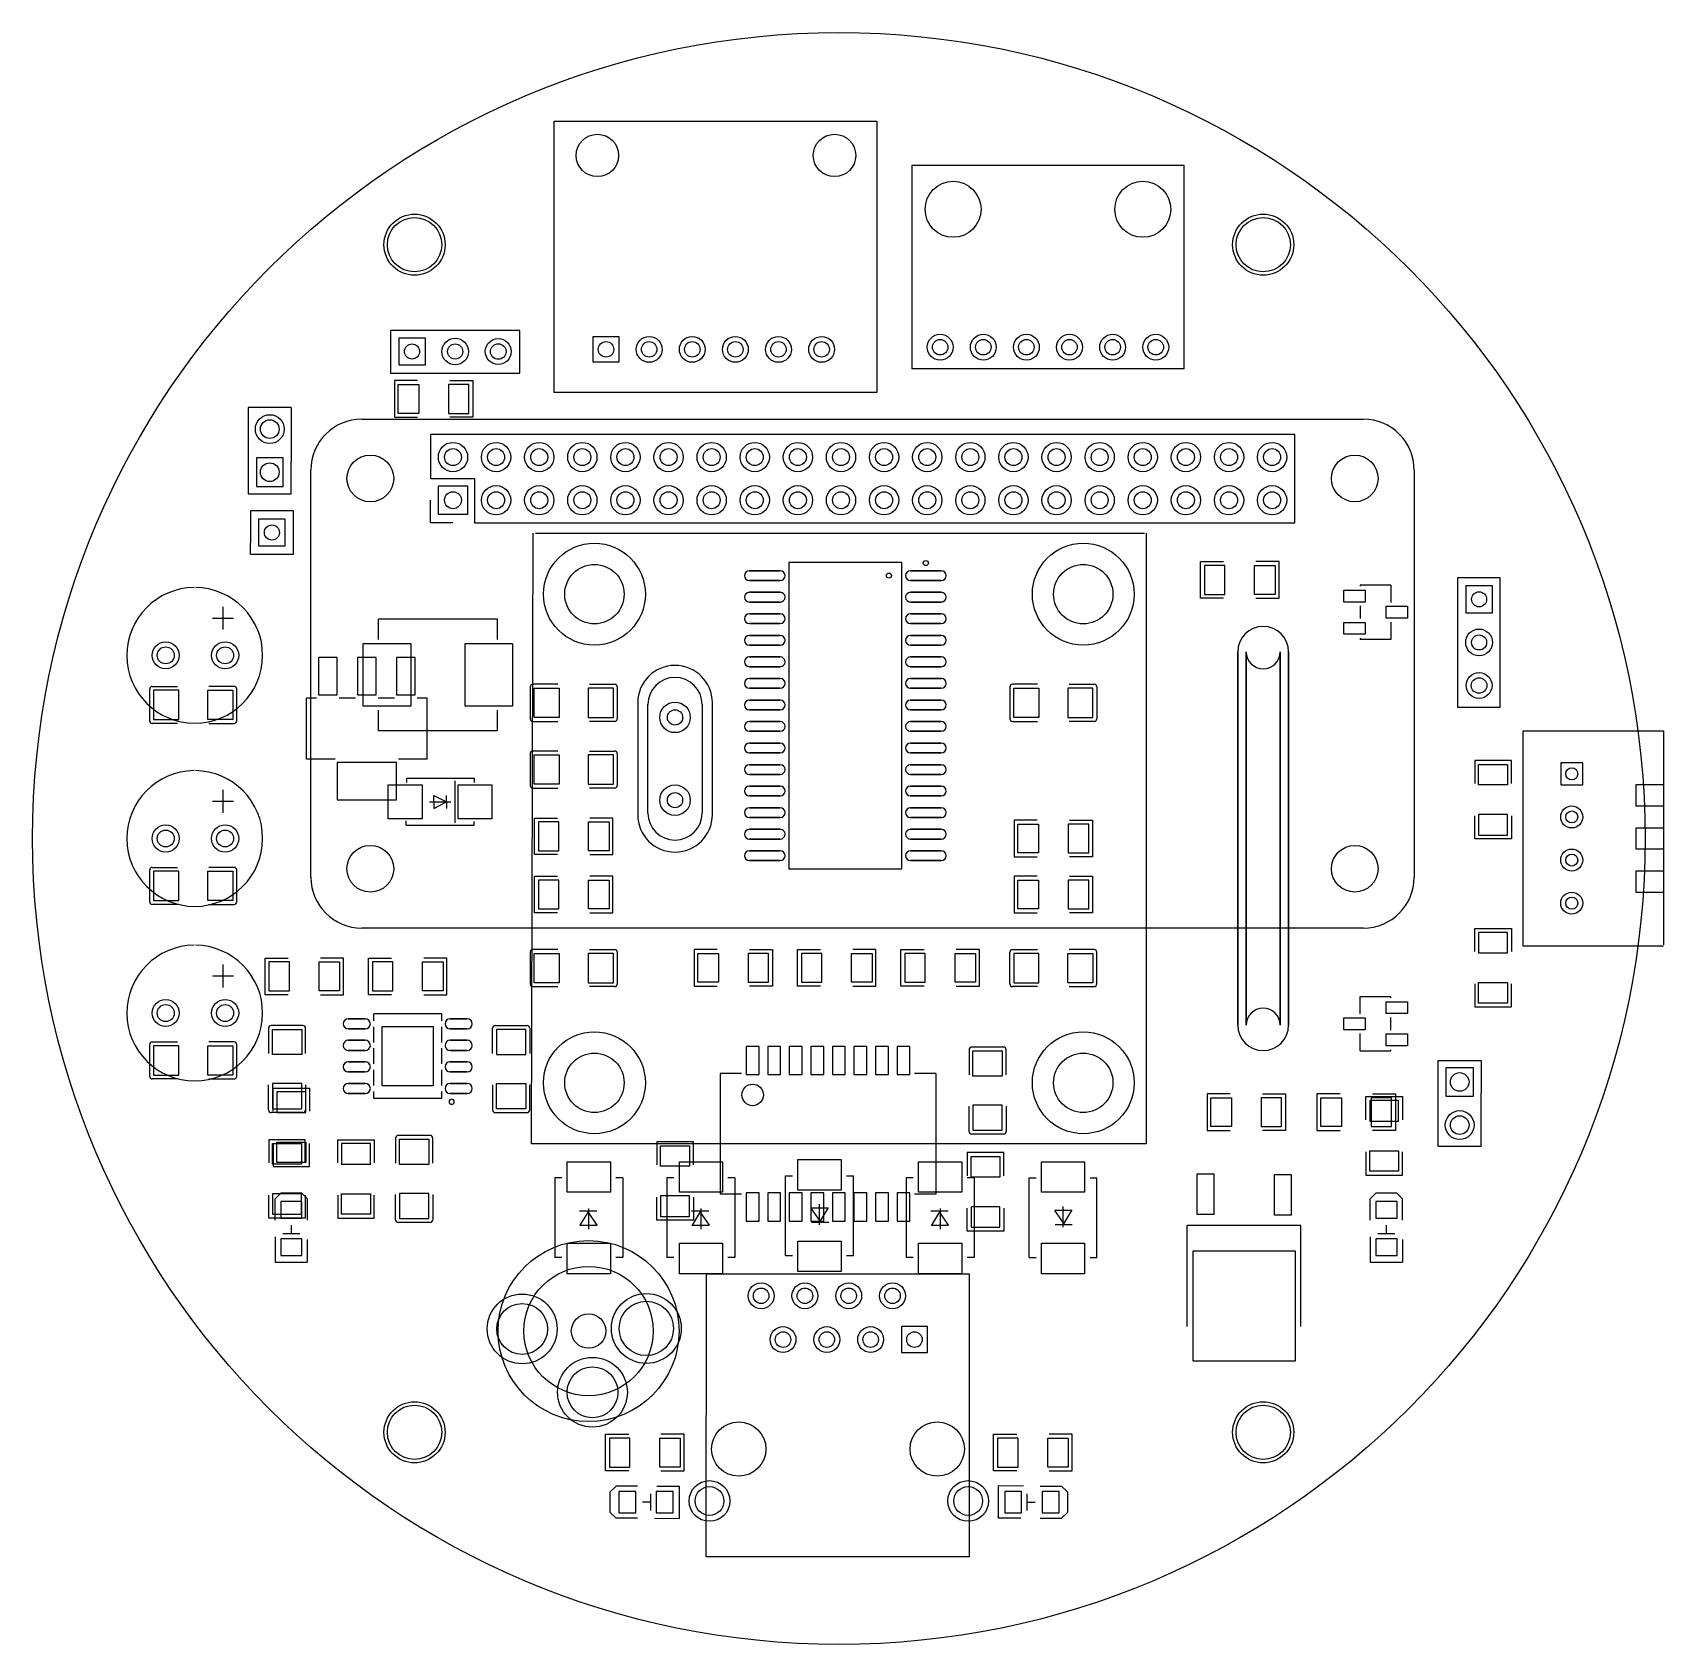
# Model space of a CAD drawing. Extents: x -1870 to 1912, y -1870 to 1870.
import ezdxf

# ---------------------------------------------------------------- set-up
doc = ezdxf.new("R2010")
doc.units = 9

msp = doc.modelspace()

# ---------------------------------------------------------------- linework, layer by layer
for points in [[(-660, 1035), (-660, 1664.92), (88.03, 1664.92), (88.03, 1035), (-660, 1035)], [(170, 1090), (170, 1562.44), (799.92, 1562.44), (799.92, 1090), (170, 1090)], [(-840, 1080), (-740, 1080), (-740, 1179), (-1040, 1179), (-1040, 1080), (-840, 1080)], [(-959, 1099), (-959, 1161), (-1021, 1161), (-1021, 1099)], [(-570, 1105), (-570, 1165), (-510, 1165), (-510, 1105)], [(-974.449, 1053.484), (-974.449, 986.516), (-1021.989, 986.516), (-1021.989, 1053.484)], [(-905.551, 1053.484), (-905.551, 986.516), (-858.011, 986.516), (-858.011, 1053.484)], [(-947.43, 937.39), (-947.43, 834.99), (-845.03, 834.99), (-845.03, 732.59), (1057.37, 732.59), (1057.37, 937.39), (-947.43, 937.39)], [(-1289, 816.536), (-1289, 883.465), (-1351, 883.465), (-1351, 816.536)], [(-928.53, 751.49), (-928.53, 818.49), (-861.53, 818.49), (-861.53, 751.49)], [(-1346, 741), (-1346, 679), (-1284, 679), (-1284, 741)], [(-136.061, 621.299), (-207.479, 621.299)], [(145.764, 640.362), (-115.764, 640.362), (-115.764, -70.362), (145.764, -70.362), (145.764, 640.362)], [(237.479, 621.299), (166.061, 621.299)], [(895.551, 566.516), (895.551, 633.484), (848.011, 633.484), (848.011, 566.516)], [(964.449, 566.516), (964.449, 633.484), (1011.989, 633.484), (1011.989, 566.516)], [(-136.061, 598.701), (-207.479, 598.701)], [(-136.061, 571.299), (-207.479, 571.299)], [(237.479, 598.701), (166.061, 598.701)], [(237.479, 571.299), (166.061, 571.299)], [(1171.194, 548.62), (1171.194, 576.18), (1220.406, 576.18), (1220.406, 548.62)], [(1435, 405), (1435, 305), (1534, 305), (1534, 605), (1435, 605), (1435, 405)], [(1454, 524), (1516, 524), (1516, 586), (1454, 586)], [(-136.061, 548.701), (-207.479, 548.701)], [(237.479, 548.701), (166.061, 548.701)], [(1269.594, 511.22), (1269.594, 538.78), (1318.806, 538.78), (1318.806, 511.22)], [(-136.061, 521.299), (-207.479, 521.299)], [(-136.061, 498.701), (-207.479, 498.701)], [(237.479, 521.299), (166.061, 521.299)], [(237.479, 498.701), (166.061, 498.701)], [(1171.194, 473.82), (1171.194, 501.38), (1220.406, 501.38), (1220.406, 473.82)], [(-136.061, 471.299), (-207.479, 471.299)], [(237.479, 471.299), (166.061, 471.299)], [(-1207.205, 333.693), (-1163.898, 333.693), (-1163.898, 420.307), (-1207.205, 420.307)], [(-1116.654, 333.693), (-1073.346, 333.693), (-1073.346, 420.307), (-1116.654, 420.307)], [(-1103.228, 452.835), (-992.992, 452.835), (-992.992, 307.165), (-1103.228, 307.165)], [(-1026.102, 333.693), (-982.795, 333.693), (-982.795, 420.307), (-1026.102, 420.307)], [(-867.008, 452.835), (-756.772, 452.835), (-756.772, 307.165), (-867.008, 307.165)], [(-136.061, 448.701), (-207.479, 448.701)], [(-136.061, 421.299), (-207.479, 421.299)], [(237.479, 448.701), (166.061, 448.701)], [(237.479, 421.299), (166.061, 421.299)], [(925.195, -433.071), (925.195, 433.071)], [(944.882, 433.071), (944.882, -433.071)], [(1023.622, 433.071), (1023.622, -433.071)], [(1043.305, -433.071), (1043.305, 433.071)], [(-136.061, 398.701), (-207.479, 398.701)], [(237.479, 398.701), (166.061, 398.701)], [(-1530.965, 275.984), (-1530.965, 344.016), (-1589.429, 344.016), (-1589.429, 275.984)], [(-1464.035, 275.984), (-1464.035, 344.016), (-1405.571, 344.016), (-1405.571, 275.984)], [(-648.465, 348.83), (-648.465, 280.798), (-706.929, 280.798), (-706.929, 348.83)], [(-581.535, 348.83), (-581.535, 280.798), (-523.071, 280.798), (-523.071, 348.83)], [(-136.061, 371.299), (-207.479, 371.299)], [(-136.061, 348.701), (-207.479, 348.701)], [(237.479, 371.299), (166.061, 371.299)], [(237.479, 348.701), (166.061, 348.701)], [(464.035, 348.833), (464.035, 280.801), (405.571, 280.801), (405.571, 348.833)], [(530.965, 348.833), (530.965, 280.801), (589.429, 280.801), (589.429, 348.833)], [(-136.061, 321.299), (-207.479, 321.299)], [(237.479, 321.299), (166.061, 321.299)], [(-136.061, 298.701), (-207.479, 298.701)], [(-136.061, 271.299), (-207.479, 271.299)], [(237.479, 298.701), (166.061, 298.701)], [(237.479, 271.299), (166.061, 271.299)], [(-136.061, 248.701), (-207.479, 248.701)], [(237.479, 248.701), (166.061, 248.701)], [(-648.464, 194.016), (-648.464, 125.984), (-706.928, 125.984), (-706.928, 194.016)], [(-581.534, 194.016), (-581.534, 125.984), (-523.07, 125.984), (-523.07, 194.016)], [(-136.061, 221.299), (-207.479, 221.299)], [(-136.061, 198.701), (-207.479, 198.701)], [(237.479, 221.299), (166.061, 221.299)], [(237.479, 198.701), (166.061, 198.701)], [(-1163.898, 89.693), (-1026.102, 89.693), (-1026.102, 176.307), (-1163.898, 176.307)], [(-136.061, 171.299), (-207.479, 171.299)], [(237.479, 171.299), (166.061, 171.299)], [(1550.984, 124.449), (1484.016, 124.449), (1484.016, 171.989), (1550.984, 171.989)], [(1725.5, 124.5), (1725.5, 175.5), (1674.5, 175.5), (1674.5, 124.5)], [(-1045.37, 124.37), (-966.63, 124.37), (-966.63, 45.63), (-1045.37, 45.63)], [(-883.37, 124.37), (-804.63, 124.37), (-804.63, 45.63), (-883.37, 45.63)], [(-136.061, 148.701), (-207.479, 148.701)], [(-136.061, 121.299), (-207.479, 121.299)], [(237.479, 148.701), (166.061, 148.701)], [(237.479, 121.299), (166.061, 121.299)], [(-136.061, 98.701), (-207.479, 98.701)], [(237.479, 98.701), (166.061, 98.701)], [(-649.447, -28.484), (-649.447, 38.484), (-696.987, 38.484), (-696.987, -28.484)], [(-580.549, -28.484), (-580.549, 38.484), (-533.009, 38.484), (-533.009, -28.484)], [(-136.061, 71.299), (-207.479, 71.299)], [(-136.061, 48.701), (-207.479, 48.701)], [(237.479, 71.299), (166.061, 71.299)], [(237.479, 48.701), (166.061, 48.701)], [(1550.984, 55.551), (1484.016, 55.551), (1484.016, 8.011), (1550.984, 8.011)], [(-136.061, 21.299), (-207.479, 21.299)], [(237.479, 21.299), (166.061, 21.299)], [(463.051, 33.484), (463.051, -33.484), (415.511, -33.484), (415.511, 33.484)], [(531.949, 33.484), (531.949, -33.484), (579.489, -33.484), (579.489, 33.484)], [(-136.061, -1.299), (-207.479, -1.299)], [(-136.061, -28.701), (-207.479, -28.701)], [(237.479, -1.299), (166.061, -1.299)], [(237.479, -28.701), (166.061, -28.701)], [(-136.061, -51.299), (-207.479, -51.299)], [(237.479, -51.299), (166.061, -51.299)], [(-1530.967, -144.016), (-1530.967, -75.984), (-1589.431, -75.984), (-1589.431, -144.016)], [(-1464.037, -144.016), (-1464.037, -75.984), (-1405.573, -75.984), (-1405.573, -144.016)], [(-649.447, -163.484), (-649.447, -96.516), (-696.987, -96.516), (-696.987, -163.484)], [(-580.549, -163.484), (-580.549, -96.516), (-533.009, -96.516), (-533.009, -163.484)], [(463.051, -96.516), (463.051, -163.484), (415.511, -163.484), (415.511, -96.516)], [(531.949, -96.516), (531.949, -163.484), (579.489, -163.484), (579.489, -96.516)], [(1484.016, -265.551), (1550.984, -265.551), (1550.984, -218.011), (1484.016, -218.011)], [(-1274.449, -353.484), (-1274.449, -286.516), (-1321.989, -286.516), (-1321.989, -353.484)], [(-1205.551, -353.484), (-1205.551, -286.516), (-1158.011, -286.516), (-1158.011, -353.484)], [(-1034.449, -353.484), (-1034.449, -286.516), (-1081.989, -286.516), (-1081.989, -353.484)], [(-965.551, -353.484), (-965.551, -286.516), (-918.011, -286.516), (-918.011, -353.484)], [(-648.464, -266.516), (-648.464, -334.548), (-706.928, -334.548), (-706.928, -266.516)], [(-581.534, -266.516), (-581.534, -334.548), (-523.07, -334.548), (-523.07, -266.516)], [(-279.449, -266.516), (-279.449, -333.484), (-326.989, -333.484), (-326.989, -266.516)], [(-210.551, -266.516), (-210.551, -333.484), (-163.011, -333.484), (-163.011, -266.516)], [(-39.449, -333.484), (-39.449, -266.516), (-86.989, -266.516), (-86.989, -333.484)], [(29.449, -333.484), (29.449, -266.516), (76.989, -266.516), (76.989, -333.484)], [(200.551, -333.484), (200.551, -266.516), (153.011, -266.516), (153.011, -333.484)], [(269.449, -333.484), (269.449, -266.516), (316.989, -266.516), (316.989, -333.484)], [(464.035, -334.548), (464.035, -266.516), (405.571, -266.516), (405.571, -334.548)], [(530.965, -334.548), (530.965, -266.516), (589.429, -266.516), (589.429, -334.548)], [(1484.016, -334.449), (1550.984, -334.449), (1550.984, -381.989), (1484.016, -381.989)], [(1318.806, -378.82), (1318.806, -406.38), (1269.594, -406.38), (1269.594, -378.82)], [(-1245.984, -501.533), (-1314.016, -501.533), (-1314.016, -443.069), (-1245.984, -443.069)], [(-1137.795, -418.189), (-1098.425, -418.189)], [(-1137.795, -441.811), (-1098.425, -441.811)], [(-940.945, -436.105), (-940.945, -573.895), (-1059.055, -573.895), (-1059.055, -436.105)], [(-901.575, -418.189), (-862.205, -418.189)], [(-901.575, -441.811), (-862.205, -441.811)], [(-794.016, -501.533), (-725.984, -501.533), (-725.984, -443.069), (-794.016, -443.069)], [(1220.406, -416.22), (1220.406, -443.78), (1171.194, -443.78), (1171.194, -416.22)], [(1318.806, -453.62), (1318.806, -481.18), (1269.594, -481.18), (1269.594, -453.62)], [(-1530.965, -549.016), (-1530.965, -480.984), (-1589.429, -480.984), (-1589.429, -549.016)], [(-1464.035, -549.016), (-1464.035, -480.984), (-1405.571, -480.984), (-1405.571, -549.016)], [(-1137.795, -468.189), (-1098.425, -468.189)], [(-901.575, -468.189), (-862.205, -468.189)], [(-185.04, -482.32), (-214.96, -482.32), (-214.96, -547.68), (-185.04, -547.68)], [(-135.04, -482.32), (-164.96, -482.32), (-164.96, -547.68), (-135.04, -547.68)], [(-85.04, -482.32), (-114.96, -482.32), (-114.96, -547.68), (-85.04, -547.68)], [(-35.04, -482.32), (-64.96, -482.32), (-64.96, -547.68), (-35.04, -547.68)], [(14.96, -482.32), (-14.96, -482.32), (-14.96, -547.68), (14.96, -547.68)], [(64.96, -482.32), (35.04, -482.32), (35.04, -547.68), (64.96, -547.68)], [(114.96, -482.32), (85.04, -482.32), (85.04, -547.68), (114.96, -547.68)], [(164.96, -482.32), (135.04, -482.32), (135.04, -547.68), (164.96, -547.68)], [(-1137.795, -491.811), (-1098.425, -491.811)], [(-1137.795, -518.189), (-1098.425, -518.189)], [(-901.575, -491.811), (-862.205, -491.811)], [(-901.575, -518.189), (-862.205, -518.189)], [(379.016, -551.535), (310.984, -551.535), (310.984, -493.071), (379.016, -493.071)], [(-1137.795, -541.811), (-1098.425, -541.811)], [(-901.575, -541.811), (-862.205, -541.811)], [(1471, -531.536), (1471, -598.465), (1409, -598.465), (1409, -531.536)], [(-1245.984, -568.463), (-1314.016, -568.463), (-1314.016, -626.927), (-1245.984, -626.927)], [(-1303.484, -635.551), (-1236.516, -635.551), (-1236.516, -588.011), (-1303.484, -588.011)], [(-1137.795, -568.189), (-1098.425, -568.189)], [(-1137.795, -591.811), (-1098.425, -591.811)], [(-901.575, -568.189), (-862.205, -568.189)], [(-901.575, -591.811), (-862.205, -591.811)], [(-794.016, -568.463), (-725.984, -568.463), (-725.984, -626.927), (-794.016, -626.927)], [(910.551, -601.516), (910.551, -668.484), (863.011, -668.484), (863.011, -601.516)], [(979.449, -601.516), (979.449, -668.484), (1026.989, -668.484), (1026.989, -601.516)], [(1165.551, -601.516), (1165.551, -668.484), (1118.011, -668.484), (1118.011, -601.516)], [(1234.449, -601.516), (1234.449, -668.484), (1281.989, -668.484), (1281.989, -601.516)], [(379.016, -618.465), (310.984, -618.465), (310.984, -676.929), (379.016, -676.929)], [(1231.516, -655.551), (1298.484, -655.551), (1298.484, -608.011), (1231.516, -608.011)], [(-1246.516, -755.551), (-1313.484, -755.551), (-1313.484, -708.011), (-1246.516, -708.011)], [(-1303.484, -704.449), (-1236.516, -704.449), (-1236.516, -751.989), (-1303.484, -751.989)], [(-1153.484, -755.551), (-1086.516, -755.551), (-1086.516, -708.011), (-1153.484, -708.011)], [(-950.984, -756.535), (-1019.016, -756.535), (-1019.016, -698.071), (-950.984, -698.071)], [(-346.516, -760.551), (-413.484, -760.551), (-413.484, -713.011), (-346.516, -713.011)], [(-530, -750.079), (-530, -820.945), (-630, -820.945), (-630, -750.079)], [(-270, -750.079), (-270, -820.945), (-370, -820.945), (-370, -750.079)], [(-95, -815.945), (-95, -745.079), (5, -745.079), (5, -815.945)], [(285, -750.079), (285, -820.945), (185, -820.945), (185, -750.079)], [(373.484, -785.551), (306.516, -785.551), (306.516, -738.011), (373.484, -738.011)], [(470, -820.945), (470, -750.079), (570, -750.079), (570, -820.945)], [(1231.516, -724.449), (1298.484, -724.449), (1298.484, -771.989), (1231.516, -771.989)], [(869.792, -777.979), (869.792, -872.821), (831.248, -872.821), (831.248, -777.979)], [(1048.752, -779.579), (1048.752, -874.421), (1010.208, -874.421), (1010.208, -779.579)], [(-1246.516, -824.449), (-1313.484, -824.449), (-1313.484, -871.989), (-1246.516, -871.989)], [(-1153.484, -824.449), (-1086.516, -824.449), (-1086.516, -871.989), (-1153.484, -871.989)], [(-950.984, -823.465), (-1019.016, -823.465), (-1019.016, -881.929), (-950.984, -881.929)], [(-346.516, -829.449), (-413.484, -829.449), (-413.484, -876.989), (-346.516, -876.989)], [(-185.04, -822.32), (-214.96, -822.32), (-214.96, -887.68), (-185.04, -887.68)], [(-135.04, -822.32), (-164.96, -822.32), (-164.96, -887.68), (-135.04, -887.68)], [(-85.04, -822.32), (-114.96, -822.32), (-114.96, -887.68), (-85.04, -887.68)], [(-35.04, -822.32), (-64.96, -822.32), (-64.96, -887.68), (-35.04, -887.68)], [(14.96, -822.32), (-14.96, -822.32), (-14.96, -887.68), (14.96, -887.68)], [(64.96, -822.32), (35.04, -822.32), (35.04, -887.68), (64.96, -887.68)], [(114.96, -822.32), (85.04, -822.32), (85.04, -887.68), (114.96, -887.68)], [(164.96, -822.32), (135.04, -822.32), (135.04, -887.68), (164.96, -887.68)], [(-1245.366, -881.377), (-1245.366, -842.007), (-1294.578, -842.007), (-1294.578, -881.377)], [(373.484, -854.449), (306.516, -854.449), (306.516, -901.989), (373.484, -901.989)], [(1294.634, -881.377), (1294.634, -842.007), (1245.422, -842.007), (1245.422, -881.377)], [(-1245.366, -967.997), (-1245.366, -928.627), (-1294.578, -928.627), (-1294.578, -967.997)], [(-530, -939.055), (-530, -1009.921), (-630, -1009.921), (-630, -939.055)], [(-270, -939.055), (-270, -1009.921), (-370, -1009.921), (-370, -939.055)], [(-95, -1004.921), (-95, -934.055), (5, -934.055), (5, -1004.921)], [(285, -939.055), (285, -1009.921), (185, -1009.921), (185, -939.055)], [(470, -1009.921), (470, -939.055), (570, -939.055), (570, -1009.921)], [(1294.634, -967.997), (1294.634, -928.627), (1245.422, -928.627), (1245.422, -967.997)], [(1058.11, -956.647), (1058.11, -1212.553), (821.89, -1212.553), (821.89, -956.647)], [(205.3, -1132.763), (145.3, -1132.763), (145.3, -1192.763), (205.3, -1192.763)], [(-484.449, -1458.484), (-484.449, -1391.516), (-531.989, -1391.516), (-531.989, -1458.484)], [(-415.551, -1458.484), (-415.551, -1391.516), (-368.011, -1391.516), (-368.011, -1458.484)], [(415.551, -1458.484), (415.551, -1391.516), (368.011, -1391.516), (368.011, -1458.484)], [(484.449, -1458.484), (484.449, -1391.516), (531.989, -1391.516), (531.989, -1458.484)], [(-471.295, -1515.402), (-510.665, -1515.402), (-510.665, -1564.614), (-471.295, -1564.614)], [(-384.675, -1515.402), (-424.045, -1515.402), (-424.045, -1564.614), (-384.675, -1564.614)], [(384.639, -1564.606), (424.009, -1564.606), (424.009, -1515.394), (384.639, -1515.394)], [(471.259, -1564.606), (510.629, -1564.606), (510.629, -1515.394), (471.259, -1515.394)]]:
    msp.add_lwpolyline(points, close=True)
for points in [[(-977.449, 1062.484), (-1030.989, 1062.484), (-1030.989, 977.516), (-977.449, 977.516)], [(-902.551, 1062.484), (-849.011, 1062.484), (-849.011, 977.516), (-902.551, 977.516)], [(-1270, 1000), (-1370, 1000), (-1370, 800), (-1270, 800), (-1270, 875)], [(-1270, 1000), (-1270, 875)], [(-1106.43, 973.19), (1216.37, 973.19)], [(-1224.53, -89.81), (-1224.53, 855.09)], [(1334.57, 855.09), (1334.57, -89.81)], [(-1365, 660), (-1265, 660), (-1265, 760), (-1365, 760), (-1365, 685)], [(-895.03, 732.59), (-947.43, 732.59), (-947.43, 784.99)], [(-1365, 660), (-1365, 685)], [(712.56, 708.7), (712.56, -708.624), (-712.638, -708.624), (-708.7, 708.7)], [(-703.7, 708.7), (708.623, 708.7)], [(892.551, 557.516), (839.011, 557.516), (839.011, 642.484), (892.551, 642.484)], [(967.449, 557.516), (1020.989, 557.516), (1020.989, 642.484), (967.449, 642.484)], [(1209.567, 587.991), (1209.567, 585.281)], [(1280.434, 587.991), (1209.567, 587.991)], [(1280.434, 587.991), (1280.434, 547.881)], [(-1428.13, 484.614), (-1428.13, 537.614)], [(1209.567, 539.519), (1209.567, 510.481)], [(-1453.13, 511.614), (-1404.13, 511.614)], [(-1067.795, 461.935), (-1067.795, 509.921), (-792.992, 509.921), (-792.205, 509.134)], [(-792.205, 509.921), (-792.205, 461.935)], [(1280.434, 502.119), (1280.434, 462.007)], [(1209.567, 464.719), (1209.567, 462.007)], [(1280.434, 462.007), (1209.567, 462.007)], [(-1598.429, 272.984), (-1598.429, 347.016)], [(-1592.429, 353.016), (-1533.965, 353.016)], [(-1402.571, 353.016), (-1461.035, 353.016)], [(-1396.571, 272.984), (-1396.571, 347.016)], [(-715.929, 351.83), (-715.929, 277.798)], [(-651.465, 357.83), (-709.929, 357.83)], [(-578.535, 357.83), (-520.071, 357.83)], [(-514.071, 351.83), (-514.071, 277.798)], [(396.571, 351.833), (396.571, 277.801)], [(461.035, 357.833), (402.571, 357.833)], [(533.965, 357.833), (592.429, 357.833)], [(598.429, 351.833), (598.429, 277.801)], [(-1234.763, 184.133), (-1234.763, 325.866)], [(-1211.748, 325.866), (-1234.763, 325.866)], [(-1121.197, 325.866), (-1159.355, 325.866)], [(-1030.645, 325.866), (-1068.803, 325.866)], [(-955.237, 325.866), (-978.252, 325.866)], [(-955.237, 184.133), (-955.237, 325.866)], [(-466.614, 314.92), (-466.614, 55.079)], [(-442.993, 59.017), (-442.993, 310.984)], [(-317.007, 310.984), (-317.007, 59.017)], [(-293.386, 55.079), (-293.386, 314.92)], [(-1533.965, 266.984), (-1592.429, 266.984)], [(-1461.035, 266.984), (-1402.571, 266.984)], [(-792.205, 298.065), (-792.205, 250.079), (-1067.401, 250.079), (-1067.795, 250.079), (-1067.795, 298.065)], [(-709.929, 271.798), (-651.465, 271.798)], [(-520.071, 271.798), (-578.535, 271.798)], [(402.571, 271.801), (461.035, 271.801)], [(592.429, 271.801), (533.965, 271.801)], [(1912.5, -250), (1587.5, -250), (1587.5, 250), (1912.5, 250)], [(1912.5, 250), (1912.5, -246.8)], [(-715.928, 197.016), (-715.928, 122.984)], [(-651.464, 203.016), (-709.928, 203.016)], [(-578.534, 203.016), (-520.07, 203.016)], [(-514.07, 197.016), (-514.07, 122.984)], [(-1168.443, 184.133), (-1234.763, 184.133)], [(-955.237, 184.133), (-1021.557, 184.133)], [(1559.984, 127.449), (1559.984, 180.989), (1475.016, 180.989), (1475.016, 127.449)], [(-1002.4, 140), (-845, 140)], [(-1002, 130.17), (-1002, 140)], [(-891, 134), (-891, 36)], [(-845, 130.17), (-845, 140)], [(-709.928, 116.984), (-651.464, 116.984)], [(-520.07, 116.984), (-578.534, 116.984)], [(1912.5, 75), (1849.7, 75), (1849.7, 125), (1912.5, 125)], [(-1453.13, 86.614), (-1404.13, 86.614)], [(-1428.13, 59.614), (-1428.13, 112.614)], [(-949.7, 85), (-899.7, 85)], [(-939.7, 100), (-909.7, 85)], [(-939.7, 85), (-939.7, 100)], [(-939.7, 70), (-909.7, 85)], [(-939.7, 85), (-939.7, 70)], [(-909.7, 85), (-909.7, 100)], [(-909.7, 85), (-909.7, 70)], [(-1004, 31.17), (-1004, 41)], [(-846, 30), (-846, 39.83)], [(-652.447, -37.484), (-705.987, -37.484), (-705.987, 47.484), (-652.447, 47.484)], [(-577.549, -37.484), (-524.009, -37.484), (-524.009, 47.484), (-577.549, 47.484)], [(460.051, 42.484), (406.511, 42.484), (406.511, -42.484), (460.051, -42.484)], [(534.949, 42.484), (588.489, 42.484), (588.489, -42.484), (534.949, -42.484)], [(1559.984, 52.551), (1559.984, -0.989), (1475.016, -0.989), (1475.016, 52.551)], [(-846, 30), (-1003.4, 30)], [(1912.5, -25), (1849.7, -25), (1849.7, 25), (1912.5, 25)], [(-1598.431, -147.016), (-1598.431, -72.984)], [(-1592.431, -66.984), (-1533.967, -66.984)], [(-1402.573, -66.984), (-1461.037, -66.984)], [(-1396.573, -147.016), (-1396.573, -72.984)], [(1912.5, -125), (1849.7, -125), (1849.7, -75), (1912.5, -75)], [(-652.447, -172.484), (-705.987, -172.484), (-705.987, -87.516), (-652.447, -87.516)], [(-577.549, -172.484), (-524.009, -172.484), (-524.009, -87.516), (-577.549, -87.516)], [(460.051, -87.516), (406.511, -87.516), (406.511, -172.484), (460.051, -172.484)], [(534.949, -87.516), (588.489, -87.516), (588.489, -172.484), (534.949, -172.484)], [(-1533.967, -153.016), (-1592.431, -153.016)], [(-1461.037, -153.016), (-1402.573, -153.016)], [(1216.37, -207.91), (-1106.43, -207.91)], [(1475.016, -262.551), (1475.016, -209.011), (1559.984, -209.011), (1559.984, -262.551)], [(-715.928, -263.516), (-715.928, -337.548)], [(-651.464, -257.516), (-709.928, -257.516)], [(-578.534, -257.516), (-520.07, -257.516)], [(-514.07, -263.516), (-514.07, -337.548)], [(-282.449, -257.516), (-335.989, -257.516), (-335.989, -342.484), (-282.449, -342.484)], [(-207.551, -257.516), (-154.011, -257.516), (-154.011, -342.484), (-207.551, -342.484)], [(-42.449, -342.484), (-95.989, -342.484), (-95.989, -257.516), (-42.449, -257.516)], [(32.449, -342.484), (85.989, -342.484), (85.989, -257.516), (32.449, -257.516)], [(197.551, -342.484), (144.011, -342.484), (144.011, -257.516), (197.551, -257.516)], [(272.449, -342.484), (325.989, -342.484), (325.989, -257.516), (272.449, -257.516)], [(396.571, -337.548), (396.571, -263.516)], [(402.571, -257.516), (461.035, -257.516)], [(592.429, -257.516), (533.965, -257.516)], [(598.429, -337.548), (598.429, -263.516)], [(-1428.13, -345.386), (-1428.13, -292.386)], [(-1277.449, -362.484), (-1330.989, -362.484), (-1330.989, -277.516), (-1277.449, -277.516)], [(-1202.551, -362.484), (-1149.011, -362.484), (-1149.011, -277.516), (-1202.551, -277.516)], [(-1037.449, -362.484), (-1090.989, -362.484), (-1090.989, -277.516), (-1037.449, -277.516)], [(-962.551, -362.484), (-909.011, -362.484), (-909.011, -277.516), (-962.551, -277.516)], [(-1453.13, -318.386), (-1404.13, -318.386)], [(1475.016, -337.449), (1475.016, -390.989), (1559.984, -390.989), (1559.984, -337.449)], [(-709.928, -343.548), (-651.464, -343.548)], [(-520.07, -343.548), (-578.534, -343.548)], [(461.035, -343.548), (402.571, -343.548)], [(533.965, -343.548), (592.429, -343.548)], [(1209.566, -367.007), (1280.433, -367.007)], [(1209.566, -407.119), (1209.566, -367.007)], [(1280.433, -369.719), (1280.433, -367.007)], [(-921.26, -406.575), (-1078.74, -406.575)], [(-1078.74, -423.147), (-1078.74, -406.575)], [(-921.26, -423.147), (-921.26, -406.575)], [(1280.433, -444.519), (1280.433, -415.481)], [(-1323.016, -440.069), (-1323.016, -498.533)], [(-1242.984, -434.069), (-1317.016, -434.069)], [(-1236.984, -498.533), (-1236.984, -440.069)], [(-1078.74, -473.147), (-1078.74, -436.853)], [(-921.26, -473.147), (-921.26, -436.853)], [(-803.016, -498.533), (-803.016, -440.069)], [(-797.016, -434.069), (-722.984, -434.069)], [(-716.984, -440.069), (-716.984, -498.533)], [(1209.566, -492.991), (1209.566, -452.881)], [(-1598.429, -552.016), (-1598.429, -477.984)], [(-1592.429, -471.984), (-1533.965, -471.984)], [(-1402.571, -471.984), (-1461.035, -471.984)], [(-1396.571, -552.016), (-1396.571, -477.984)], [(-1078.74, -523.147), (-1078.74, -486.853)], [(-921.26, -523.147), (-921.26, -486.853)], [(301.984, -490.071), (301.984, -548.535)], [(382.016, -484.071), (307.984, -484.071)], [(388.016, -548.535), (388.016, -490.071)], [(1280.433, -492.991), (1280.433, -490.281)], [(1209.566, -492.991), (1280.433, -492.991)], [(1490, -715), (1390, -715), (1390, -515), (1490, -515), (1490, -590)], [(-1533.965, -558.016), (-1592.429, -558.016)], [(-1461.035, -558.016), (-1402.571, -558.016)], [(-1078.74, -573.147), (-1078.74, -536.853)], [(-921.26, -573.147), (-921.26, -536.853)], [(-225.787, -545.039), (-275, -545.039)], [(-275, -545.039), (-275, -824.961)], [(225, -545.039), (175.787, -545.039)], [(225, -545.039), (225, -824.961)], [(-1323.016, -629.927), (-1323.016, -571.463)], [(-1312.484, -632.551), (-1312.484, -579.011), (-1227.516, -579.011), (-1227.516, -632.551)], [(-1236.984, -571.463), (-1236.984, -629.927)], [(-1078.74, -603.425), (-1078.74, -586.853)], [(-921.26, -603.425), (-1078.74, -603.425)], [(-921.26, -603.425), (-921.26, -586.853)], [(-803.016, -571.463), (-803.016, -629.927)], [(-716.984, -629.927), (-716.984, -571.463)], [(907.551, -592.516), (854.011, -592.516), (854.011, -677.484), (907.551, -677.484)], [(982.449, -592.516), (1035.989, -592.516), (1035.989, -677.484), (982.449, -677.484)], [(1162.551, -592.516), (1109.011, -592.516), (1109.011, -677.484), (1162.551, -677.484)], [(1222.516, -652.551), (1222.516, -599.011), (1307.484, -599.011), (1307.484, -652.551)], [(1237.449, -592.516), (1290.989, -592.516), (1290.989, -677.484), (1237.449, -677.484)], [(1490, -715), (1490, -590)], [(-1242.984, -635.927), (-1317.016, -635.927)], [(-797.016, -635.927), (-722.984, -635.927)], [(301.984, -679.929), (301.984, -621.465)], [(388.016, -621.465), (388.016, -679.929)], [(-1237.516, -752.551), (-1237.516, -699.011), (-1322.484, -699.011), (-1322.484, -752.551)], [(-1312.484, -707.449), (-1312.484, -760.989), (-1227.516, -760.989), (-1227.516, -707.449)], [(-1162.484, -752.551), (-1162.484, -699.011), (-1077.516, -699.011), (-1077.516, -752.551)], [(-1028.016, -695.071), (-1028.016, -753.535)], [(-947.984, -689.071), (-1022.016, -689.071)], [(-941.984, -753.535), (-941.984, -695.071)], [(-337.516, -757.551), (-337.516, -704.011), (-422.484, -704.011), (-422.484, -757.551)], [(382.016, -685.929), (307.984, -685.929)], [(382.484, -782.551), (382.484, -729.011), (297.516, -729.011), (297.516, -782.551)], [(1222.516, -727.449), (1222.516, -780.989), (1307.484, -780.989), (1307.484, -727.449)], [(-642.643, -787.479), (-658.74, -787.479)], [(-658.74, -787.479), (-658.74, -972.519)], [(-501.26, -787.479), (-517.357, -787.479)], [(-501.26, -787.479), (-501.26, -972.519)], [(-382.643, -787.479), (-398.74, -787.479)], [(-398.74, -787.479), (-398.74, -972.519)], [(-241.26, -787.479), (-257.357, -787.479)], [(-241.26, -787.479), (-241.26, -972.519)], [(-123.74, -782.481), (-107.643, -782.481)], [(-123.74, -967.521), (-123.74, -782.481)], [(17.643, -782.481), (33.74, -782.481)], [(33.74, -967.521), (33.74, -782.481)], [(172.357, -787.479), (156.26, -787.479)], [(156.26, -787.479), (156.26, -972.519)], [(313.74, -787.479), (297.643, -787.479)], [(313.74, -787.479), (313.74, -972.519)], [(441.26, -787.481), (457.357, -787.481)], [(441.26, -972.521), (441.26, -787.481)], [(582.643, -787.481), (598.74, -787.481)], [(598.74, -972.521), (598.74, -787.481)], [(-1237.516, -827.449), (-1237.516, -880.989), (-1322.484, -880.989), (-1322.484, -827.449)], [(-1307.37, -836.102), (-1307.368, -836.102), (-1293.591, -822.325)], [(-1293.591, -822.325), (-1246.345, -822.325)], [(-1232.566, -836.102), (-1232.568, -836.102), (-1246.345, -822.325)], [(-1162.484, -827.449), (-1162.484, -880.989), (-1077.516, -880.989), (-1077.516, -827.449)], [(-1028.016, -884.929), (-1028.016, -826.465)], [(-941.984, -826.465), (-941.984, -884.929)], [(-225.787, -824.961), (-275, -824.961)], [(225, -824.961), (175.787, -824.961)], [(1232.63, -836.102), (1232.632, -836.102), (1246.409, -822.325)], [(1246.409, -822.325), (1293.655, -822.325)], [(1307.434, -836.102), (1307.432, -836.102), (1293.655, -822.325)], [(-1307.37, -885.316), (-1307.37, -836.102)], [(-1232.566, -885.316), (-1232.566, -836.102)], [(-561.496, -864.677), (-601.496, -864.677)], [(-581.575, -866.22), (-600.473, -897.038)], [(-560.315, -897.038), (-581.575, -866.22)], [(-580.394, -858.422), (-580.394, -906.409)], [(-337.516, -832.449), (-337.516, -885.989), (-422.484, -885.989), (-422.484, -832.449)], [(-301.496, -864.677), (-341.496, -864.677)], [(-321.575, -866.22), (-340.473, -897.038)], [(-300.315, -897.038), (-321.575, -866.22)], [(-320.394, -858.422), (-320.394, -906.409)], [(-64.685, -857.962), (-43.425, -888.78)], [(-24.134, -857.962), (-64.134, -857.962)], [(-44.606, -896.578), (-44.606, -848.591)], [(-43.425, -888.78), (-24.527, -857.962)], [(253.504, -864.677), (213.504, -864.677)], [(233.425, -866.22), (214.527, -897.038)], [(254.685, -897.038), (233.425, -866.22)], [(234.606, -858.422), (234.606, -906.409)], [(382.484, -857.449), (382.484, -910.989), (297.516, -910.989), (297.516, -857.449)], [(500.315, -862.962), (521.575, -893.78)], [(540.866, -862.962), (500.866, -862.962)], [(520.394, -901.578), (520.394, -853.591)], [(521.575, -893.78), (540.473, -862.962)], [(1232.63, -885.316), (1232.63, -836.102)], [(1307.434, -885.316), (1307.434, -836.102)], [(-1269.769, -916.815), (-1269.769, -897.13)], [(-947.984, -890.929), (-1022.016, -890.929)], [(-600.866, -897.038), (-560.866, -897.038)], [(-340.866, -897.038), (-300.866, -897.038)], [(-63.504, -890.323), (-23.504, -890.323)], [(214.134, -897.038), (254.134, -897.038)], [(501.496, -895.323), (541.496, -895.323)], [(1071.48, -897.662), (808, -897.662)], [(808, -1132.6), (808, -897.662)], [(1071.48, -1132.6), (1071.48, -897.662)], [(1270.231, -916.815), (1270.231, -897.13)], [(-1307.37, -924.686), (-1307.763, -982.957)], [(-1289.653, -916.815), (-1250.283, -916.815)], [(-1232.96, -930.201), (-1232.96, -982.957)], [(1232.63, -924.686), (1232.237, -982.957)], [(1250.347, -916.815), (1289.717, -916.815)], [(1307.04, -930.201), (1307.04, -982.957)], [(-1307.763, -982.957), (-1232.959, -982.957)], [(-642.643, -972.519), (-658.74, -972.519)], [(-501.26, -972.519), (-517.357, -972.519)], [(-382.643, -972.519), (-398.74, -972.519)], [(-241.26, -972.519), (-257.357, -972.519)], [(-123.74, -967.521), (-107.643, -967.521)], [(17.643, -967.521), (33.74, -967.521)], [(172.357, -972.519), (156.26, -972.519)], [(313.74, -972.519), (297.643, -972.519)], [(441.26, -972.521), (457.357, -972.521)], [(582.643, -972.521), (598.74, -972.521)], [(1232.237, -982.957), (1307.041, -982.957)], [(-307.72, -1667.153), (-307.3, -1010.363)], [(-307.3, -1010.363), (302.3, -1010.363)], [(302.3, -1010.363), (302.52, -1667.153)], [(-487.449, -1467.484), (-540.989, -1467.484), (-540.989, -1382.516), (-487.449, -1382.516)], [(-412.551, -1467.484), (-359.011, -1467.484), (-359.011, -1382.516), (-412.551, -1382.516)], [(412.551, -1467.484), (359.011, -1467.484), (359.011, -1382.516), (412.551, -1382.516)], [(487.449, -1467.484), (540.989, -1467.484), (540.989, -1382.516), (487.449, -1382.516)], [(-516.57, -1502.602), (-516.57, -1502.604), (-530.347, -1516.381)], [(-467.356, -1502.602), (-516.57, -1502.602)], [(-422.471, -1502.996), (-369.715, -1502.996)], [(-369.715, -1577.799), (-369.715, -1502.995)], [(427.95, -1502.602), (369.679, -1502.209)], [(369.679, -1502.209), (369.679, -1577.013)], [(467.32, -1502.602), (516.534, -1502.602)], [(516.534, -1502.602), (516.534, -1502.604), (530.311, -1516.381)], [(-530.347, -1563.627), (-530.347, -1516.381)], [(-435.857, -1539.805), (-455.542, -1539.805)], [(-435.857, -1559.689), (-435.857, -1520.319)], [(435.821, -1520.319), (435.821, -1559.689)], [(435.821, -1540.203), (455.506, -1540.203)], [(530.311, -1516.381), (530.311, -1563.627)], [(-516.57, -1577.406), (-516.57, -1577.404), (-530.347, -1563.627)], [(-467.356, -1577.406), (-516.57, -1577.406)], [(-427.986, -1577.406), (-369.715, -1577.799)], [(422.435, -1577.012), (369.679, -1577.012)], [(467.32, -1577.406), (516.534, -1577.406)], [(516.534, -1577.406), (516.534, -1577.404), (530.311, -1563.627)], [(302.52, -1667.153), (-307.72, -1667.153)]]:
    msp.add_lwpolyline(points)
for centre, radius in [((0, 0), 1870.08), ((-560, 1585), 49.213), ((-10, 1585), 49.213), ((265, 1460), 64.961), ((705, 1460), 64.961), ((-984.25, 1377.95), 70.866), ((-984.252, 1377.953), 62.992), ((984.25, 1377.95), 70.866), ((984.252, 1377.953), 62.992), ((-990, 1130), 17.5), ((-890, 1130), 31), ((-890, 1130), 17.5), ((-790, 1130), 30), ((-790, 1130), 18), ((-540, 1135), 18), ((-440, 1135), 30), ((-440, 1135), 18), ((-340, 1135), 30), ((-340, 1135), 18), ((-240, 1135), 30), ((-240, 1135), 18), ((-140, 1135), 30), ((-140, 1135), 18), ((-40, 1135), 30), ((-40, 1135), 18), ((235, 1140), 30), ((235, 1140), 18), ((335, 1140), 30), ((335, 1140), 18), ((435, 1140), 30), ((435, 1140), 18), ((535, 1140), 30), ((535, 1140), 18), ((635, 1140), 30), ((635, 1140), 18), ((735, 1140), 30), ((735, 1140), 18), ((-1320, 950), 33.465), ((-1320, 950), 21.654), ((-895, 885), 33.965), ((-795, 885), 33.965), ((-695, 885), 33.965), ((-595, 885), 33.965), ((-495, 885), 33.965), ((-395, 885), 33.965), ((-295, 885), 33.965), ((-195, 885), 33.965), ((-95, 885), 33.965), ((5, 885), 33.965), ((105, 885), 33.965), ((205, 885), 33.965), ((305, 885), 33.965), ((405, 885), 33.965), ((505, 885), 33.965), ((605, 885), 33.965), ((705, 885), 33.965), ((805, 885), 33.965), ((905, 885), 33.965), ((1005, 885), 33.965), ((-1320, 850), 21.654), ((-1086.73, 835.39), 54.134), ((-895, 885), 19.68), ((-795, 885), 19.68), ((-695, 885), 19.68), ((-595, 885), 19.68), ((-495, 885), 19.68), ((-395, 885), 19.68), ((-295, 885), 19.68), ((-195, 885), 19.68), ((-95, 885), 19.68), ((5, 885), 19.68), ((105, 885), 19.68), ((205, 885), 19.68), ((305, 885), 19.68), ((405, 885), 19.68), ((505, 885), 19.68), ((605, 885), 19.68), ((705, 885), 19.68), ((805, 885), 19.68), ((905, 885), 19.68), ((1005, 885), 19.68), ((1196.73, 835.39), 54.134), ((-895.03, 784.99), 19.68), ((-795, 785), 33.965), ((-795, 785), 19.68), ((-695, 785), 33.965), ((-695, 785), 19.68), ((-595, 785), 33.965), ((-595, 785), 19.68), ((-495, 785), 33.965), ((-495, 785), 19.68), ((-395, 785), 33.965), ((-395, 785), 19.68), ((-295, 785), 33.965), ((-295, 785), 19.68), ((-195, 785), 33.965), ((-195, 785), 19.68), ((-95, 785), 33.965), ((-95, 785), 19.68), ((5, 785), 33.965), ((5, 785), 19.68), ((105, 785), 33.965), ((105, 785), 19.68), ((205, 785), 33.965), ((205, 785), 19.68), ((305, 785), 33.965), ((305, 785), 19.68), ((405, 785), 33.965), ((405, 785), 19.68), ((505, 785), 33.965), ((505, 785), 19.68), ((605, 785), 33.965), ((605, 785), 19.68), ((705, 785), 33.965), ((705, 785), 19.68), ((805, 785), 33.965), ((805, 785), 19.68), ((905, 785), 33.965), ((905, 785), 19.68), ((1005, 785), 33.965), ((1005, 785), 19.68), ((-1315, 710), 17.5), ((-566.97, 566.97), 118.11), ((566.89, 566.97), 118.11), ((201.77, 639.11), 5.91), ((-566.97, 566.97), 68.898), ((116.14, 610), 5.91), ((566.89, 566.97), 68.898), ((1485, 555), 17.5), ((-1561.4, 425), 31.496), ((-1423.6, 425), 31.496), ((1485, 455), 31), ((1485, 455), 17.5), ((-1561.4, 425), 19.685), ((-1423.6, 425), 19.685), ((1485, 355), 30), ((1485, 355), 18), ((-380, 281.06), 35.433), ((-380, 281.063), 17.717), ((1700, 150), 14), ((-380, 88.94), 35.433), ((-380, 88.937), 17.717), ((1700, 50), 25.5), ((1700, 50), 14), ((-1561.4, 0), 31.496), ((-1561.4, 0), 19.685), ((-1423.6, 0), 31.496), ((-1423.6, 0), 19.685), ((-1086.73, -70.12), 54.134), ((1196.73, -70.12), 54.134), ((1700, -50), 25.5), ((1700, -50), 14), ((1700, -150), 25.5), ((1700, -150), 14), ((-1561.4, -405), 31.496), ((-1423.6, -405), 31.496), ((-1561.4, -405), 19.685), ((-1423.6, -405), 19.685), ((-566.97, -566.89), 118.11), ((566.89, -566.89), 118.11), ((-566.97, -566.89), 68.898), ((566.89, -566.89), 68.898), ((1440, -565), 21.654), ((-200, -595), 25), ((1440, -665), 33.465), ((1440, -665), 21.654), ((-580.55, -1142.99), 210), ((-580.55, -1142.99), 150), ((-734.55, -1137.99), 81), ((-446.55, -1136.99), 81), ((-180.3, -1061.16), 30), ((-180.3, -1061.163), 18), ((-78.7, -1061.16), 30), ((-78.7, -1061.163), 18), ((22.9, -1061.16), 30), ((22.9, -1061.163), 18), ((124.5, -1061.16), 30), ((124.5, -1061.163), 18), ((-734.551, -1137.992), 59), ((-446.551, -1136.992), 63), ((-580.55, -1142.99), 40), ((-129.5, -1162.76), 30), ((-27.9, -1162.76), 30), ((73.7, -1162.76), 30), ((-129.5, -1162.763), 18), ((-27.9, -1162.763), 18), ((73.7, -1162.763), 18), ((175.3, -1162.763), 18), ((-571.55, -1284.99), 81), ((-571.551, -1284.992), 59), ((-984.25, -1377.95), 70.866), ((-984.252, -1377.953), 62.992), ((984.25, -1377.95), 70.866), ((984.252, -1377.953), 62.992), ((-232.1, -1416.76), 62.992), ((228.1, -1416.76), 62.992), ((-300, -1537.26), 47.245), ((-300, -1537.263), 33.465), ((300, -1537.26), 47.245), ((300, -1537.263), 33.465)]:
    msp.add_circle(centre, radius)
for centre, radius, start, end in [((-1106.424, 855.085), 118.11, 90, 180), ((1216.406, 855.085), 118.11, 360, 90), ((-207.479, 610), 11.299, 90, 270), ((-136.061, 610), 11.299, 270, 90), ((166.061, 610), 11.299, 90, 270), ((237.479, 610), 11.299, 270, 90), ((-1494, 425.026), 157.48, 90.509366, 89.490634), ((-207.479, 560), 11.299, 90, 270), ((-136.061, 560), 11.299, 270, 90), ((166.061, 560), 11.299, 90, 270), ((237.479, 560), 11.299, 270, 90), ((-207.479, 510), 11.299, 90, 270), ((-136.061, 510), 11.299, 270, 90), ((166.061, 510), 11.299, 90, 270), ((237.479, 510), 11.299, 270, 90), ((984.25, 433.071), 59.055, 0, 180), ((-207.479, 460), 11.299, 90, 270), ((-136.061, 460), 11.299, 270, 90), ((166.061, 460), 11.299, 90, 270), ((237.479, 460), 11.299, 270, 90), ((-207.479, 410), 11.299, 90, 270), ((-136.061, 410), 11.299, 270, 90), ((166.061, 410), 11.299, 90, 270), ((237.479, 410), 11.299, 270, 90), ((984.252, 433.071), 39.37, 180, 0), ((-379.993, 314.91), 86.607, 0.006617, 180.006615), ((-1592.429, 347.016), 6, 90, 180), ((-1402.571, 347.016), 6, 0, 90), ((-709.929, 351.83), 6, 90, 180), ((-520.071, 351.83), 6, 0, 90), ((-380.004, 310.741), 62.997, 0.220885, 179.764562), ((-207.479, 360), 11.299, 90, 270), ((-136.061, 360), 11.299, 270, 90), ((166.061, 360), 11.299, 90, 270), ((237.479, 360), 11.299, 270, 90), ((402.571, 351.833), 6, 90, 180), ((592.429, 351.833), 6, 0, 90), ((-207.479, 310), 11.299, 90, 270), ((-136.061, 310), 11.299, 270, 90), ((166.061, 310), 11.299, 90, 270), ((237.479, 310), 11.299, 270, 90), ((-1592.429, 272.984), 6, 180, 270), ((-1402.571, 272.984), 6, 270, 360), ((-709.929, 277.798), 6, 180, 270), ((-520.071, 277.798), 6, 270, 0), ((-207.479, 260), 11.299, 90, 270), ((-136.061, 260), 11.299, 270, 90), ((166.061, 260), 11.299, 90, 270), ((237.479, 260), 11.299, 270, 90), ((402.571, 277.801), 6, 180, 270), ((592.429, 277.801), 6, 270, 0), ((-709.928, 197.016), 6, 90, 180), ((-520.07, 197.016), 6, 0, 90), ((-207.479, 210), 11.299, 90, 270), ((-136.061, 210), 11.299, 270, 90), ((166.061, 210), 11.299, 90, 270), ((237.479, 210), 11.299, 270, 90), ((-1494, 0.026), 157.48, 90.509366, 89.490634), ((-207.479, 160), 11.299, 90, 270), ((-136.061, 160), 11.299, 270, 90), ((166.061, 160), 11.299, 90, 270), ((237.479, 160), 11.299, 270, 90), ((-709.928, 122.984), 6, 180, 270), ((-520.07, 122.984), 6, 270, 0), ((-207.479, 110), 11.299, 90, 270), ((-136.061, 110), 11.299, 270, 90), ((166.061, 110), 11.299, 90, 270), ((237.479, 110), 11.299, 270, 90), ((-380.007, 55.09), 86.607, 180.006947, 0.006946), ((-379.996, 59.259), 62.997, 180.220416, 359.764123), ((-207.479, 60), 11.299, 90, 270), ((-136.061, 60), 11.299, 270, 90), ((166.061, 60), 11.299, 90, 270), ((237.479, 60), 11.299, 270, 90), ((-207.479, 10), 11.299, 90, 270), ((-136.061, 10), 11.299, 270, 90), ((166.061, 10), 11.299, 90, 270), ((237.479, 10), 11.299, 270, 90), ((-207.479, -40), 11.299, 90, 270), ((-136.061, -40), 11.299, 270, 90), ((166.061, -40), 11.299, 90, 270), ((237.479, -40), 11.299, 270, 90), ((-1592.431, -72.984), 6, 90, 180), ((-1402.573, -72.984), 6, 0, 90), ((-1106.424, -89.795), 118.11, 180, 270), ((1216.406, -89.795), 118.11, 270, 0), ((-1592.431, -147.016), 6, 180, 270), ((-1402.573, -147.016), 6, 270, 360), ((-1494, -404.974), 157.48, 90.509366, 89.490634), ((-709.928, -263.516), 6, 90, 180), ((-520.07, -263.516), 6, 0, 90), ((402.571, -263.516), 6, 90, 180), ((592.429, -263.516), 6, 0, 90), ((-709.928, -337.548), 6, 180, 270), ((-520.07, -337.548), 6, 270, 0), ((402.571, -337.548), 6, 180, 270), ((592.429, -337.548), 6, 270, 360), ((984.252, -433.071), 39.37, 0, 180), ((-1317.016, -440.069), 6, 90, 180), ((-1242.984, -440.069), 6, 0, 90), ((-1137.795, -430), 11.811, 450, 270), ((-1098.425, -430), 11.811, 270, 450), ((-901.575, -430), 11.811, 450, 270), ((-862.205, -430), 11.811, 270, 450), ((-797.016, -440.069), 6, 90, 180), ((-722.984, -440.069), 6, 0, 90), ((984.25, -433.071), 59.055, 180, 0), ((-1592.429, -477.984), 6, 90, 180), ((-1402.571, -477.984), 6, 0, 90), ((-1137.795, -480), 11.811, 450, 270), ((-1098.425, -480), 11.811, 270, 450), ((-901.575, -480), 11.811, 450, 270), ((-862.205, -480), 11.811, 270, 450), ((307.984, -490.071), 6, 90, 180), ((382.016, -490.071), 6, 0, 90), ((-1137.795, -530), 11.811, 450, 270), ((-1098.425, -530), 11.811, 270, 450), ((-901.575, -530), 11.811, 450, 270), ((-862.205, -530), 11.811, 270, 450), ((-1592.429, -552.016), 6, 180, 270), ((-1402.571, -552.016), 6, 270, 360), ((-1137.795, -580), 11.811, 450, 270), ((-1098.425, -580), 11.811, 270, 450), ((-901.575, -580), 11.811, 450, 270), ((-898.094, -610.95), 5.906, 180.48507, 179.51493), ((-862.205, -580), 11.811, 270, 450), ((-1317.016, -629.927), 6, 180, 270), ((-1242.984, -629.927), 6, 270, 0), ((-797.016, -629.927), 6, 180, 270), ((-722.984, -629.927), 6, 270, 0), ((307.984, -679.929), 6, 180, 270), ((382.016, -679.929), 6, 270, 0), ((-1022.016, -695.071), 6, 90, 180), ((-947.984, -695.071), 6, 0, 90), ((-1022.016, -884.929), 6, 180, 270), ((-947.984, -884.929), 6, 270, 0)]:
    msp.add_arc(centre, radius, start, end)

doc.saveas('drawing.dxf')
